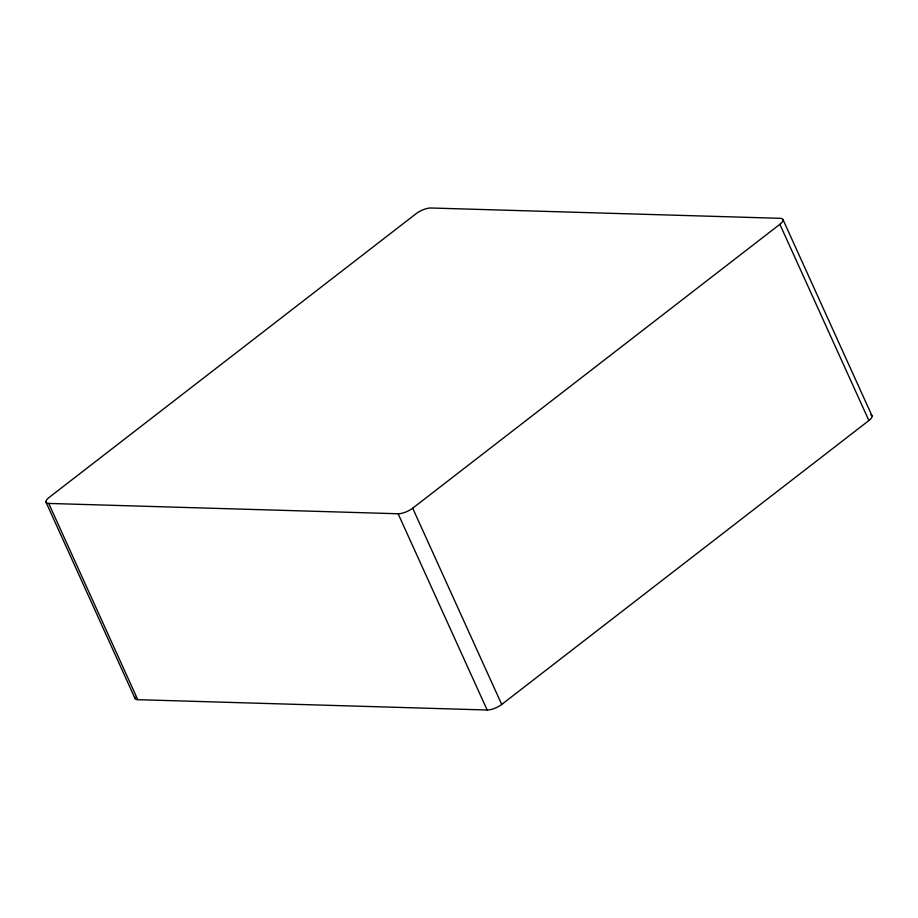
<?xml version="1.0" encoding="UTF-8"?>
<svg xmlns="http://www.w3.org/2000/svg" width="918" height="918" viewBox="0 0 918 918"><rect width="100%" height="100%" fill="white"/><g stroke="black" fill="none" stroke-linecap="round" stroke-linejoin="round"><path stroke-width="1.38" d="M48.734 503.431L398.125 513.759A11.177 3.81 -24.4 0 0 412.687 508.193L779.875 224.302A11.177 3.81 -24.4 0 0 780.243 218.323L430.852 207.996A11.177 3.81 -24.4 0 0 416.29 213.55L49.102 497.453A11.177 3.81 -24.4 0 0 48.734 503.431L137.757 699.677L487.148 710.004A11.177 3.81 -24.4 0 0 501.71 704.45L868.898 420.547A11.177 3.81 -24.4 0 0 870.849 414.821M783.02 219.643L872.043 415.888M779.875 224.302L868.898 420.547M412.687 508.193L501.71 704.45M398.125 513.759L487.148 710.004M45.957 502.112L134.98 698.357M137.757 699.677A11.177 3.81 -24.4 0 1 135.049 697.255"/></g></svg>
